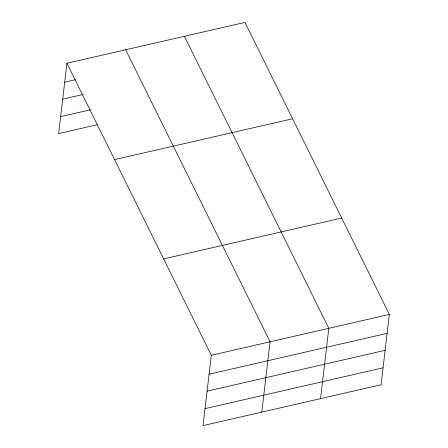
<?xml version="1.0" encoding="UTF-8"?>
<svg xmlns="http://www.w3.org/2000/svg" width="448" height="448" viewBox="0 0 448 448"><rect width="100%" height="100%" fill="white"/><g stroke="black" fill="none" stroke-linecap="round" stroke-linejoin="round"><path stroke-width="0.67" d="M66.914 63.252L211.305 355.27L203.045 425.6L381.086 384.748L389.346 314.418L244.955 22.4L66.914 63.252L58.654 133.582L97.149 124.751M261.794 412.121L270.06 341.79L125.67 49.767M320.55 398.642L328.81 328.306L184.425 36.288M64.691 82.186L75.499 79.71M62.698 99.148L82.958 94.5M60.648 116.62L90.362 109.805M114.565 159.617L292.606 118.765M163.654 258.905L341.695 218.053M211.305 355.27L389.346 314.418M209.082 374.203L387.122 333.357M207.088 391.166L385.129 350.314M205.033 408.638L383.074 367.791"/></g></svg>
